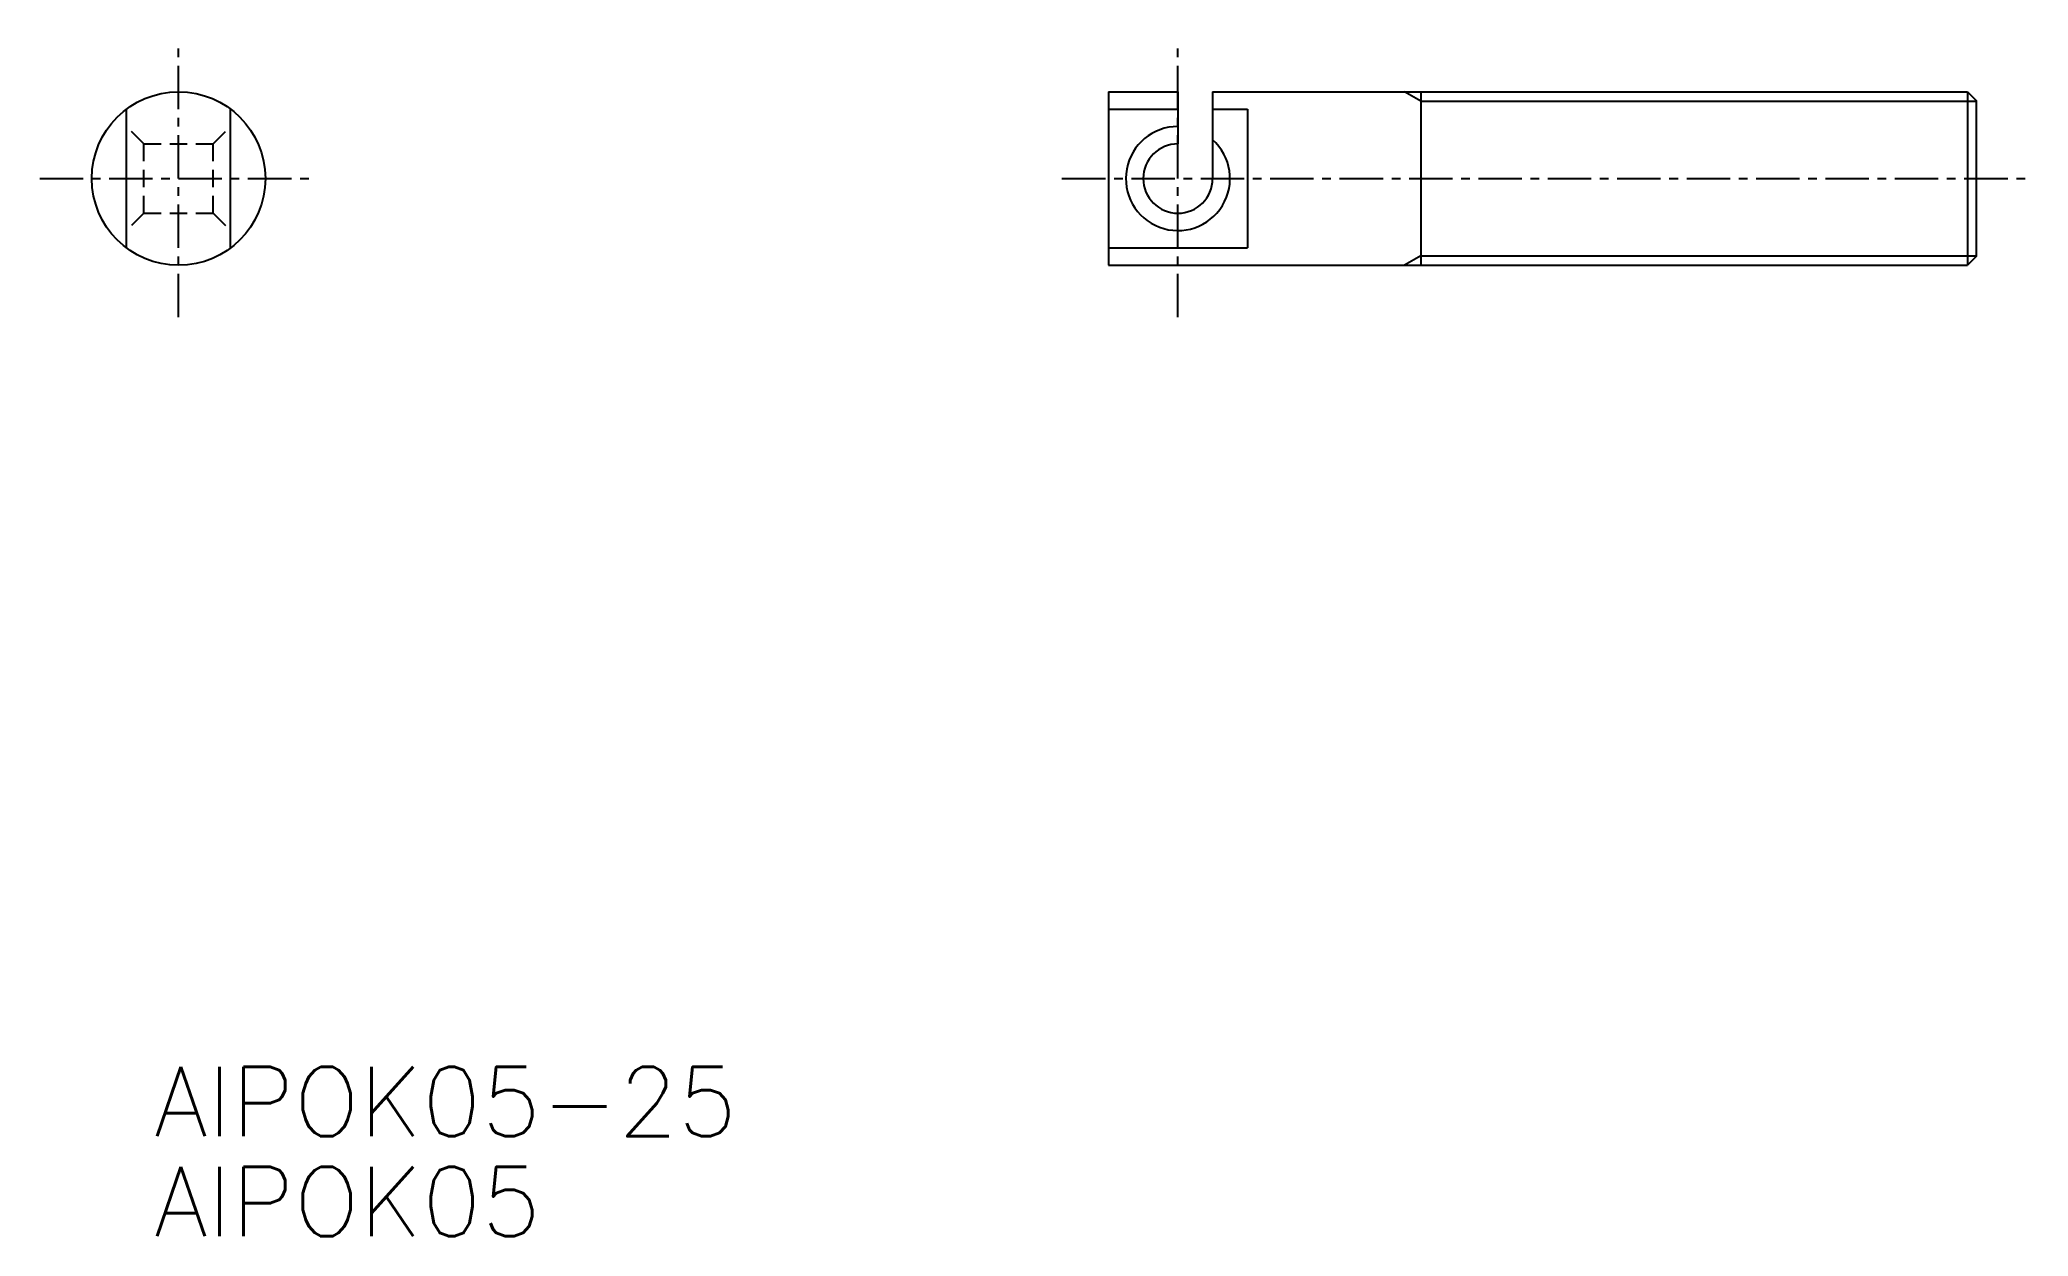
# Model space of a CAD drawing. Extents: x 36.2 to 93.5, y 183 to 217.5.
import ezdxf

# ---------------------------------------------------------------- set-up
doc = ezdxf.new("R2010")
doc.units = 0
doc.linetypes.add('CENTER', pattern=[2, 1.25, -0.25, 0.25, -0.25])
doc.linetypes.add('DASHED', pattern=[0.75, 0.5, -0.25])
doc.layers.get('0').update_dxf_attribs({"linetype": 'CONTINUOUS'})
doc.layers.add('CENTER', color=1, linetype='CENTER')
doc.styles.get("Standard").update_dxf_attribs({"font": 'txt.shx', "bigfont": 'extfont.shx'})

msp = doc.modelspace()

# ---------------------------------------------------------------- linework, layer by layer
at = {"color": 7, "linetype": 'CONTINUOUS'}
for p, q in [((38.727, 211.489), (38.727, 215.489)), ((41.727, 211.489), (41.727, 215.489)), ((67.023, 215.989), (67.023, 210.989)), ((67.023, 215.989), (69.023, 215.989)), ((67.023, 215.489), (69.023, 215.489)), ((69.023, 215.989), (69.023, 214.489)), ((70.023, 215.989), (91.773, 215.989)), ((70.023, 215.989), (70.023, 213.489)), ((70.023, 215.489), (71.023, 215.489)), ((71.023, 215.489), (71.023, 211.489)), ((76.023, 215.989), (76.023, 210.989)), ((91.773, 215.989), (91.773, 210.989)), ((91.773, 215.989), (92.023, 215.739)), ((92.023, 215.739), (92.023, 211.239)), ((67.023, 211.489), (71.023, 211.489)), ((67.023, 210.989), (91.773, 210.989)), ((92.023, 211.239), (91.773, 210.989))]:
    msp.add_line(p, q, dxfattribs=at)
at = {"color": 3, "linetype": 'CONTINUOUS'}
for p, q in [((76.023, 215.718), (75.554, 215.989)), ((76.023, 215.718), (92.023, 215.718)), ((76.023, 211.259), (75.554, 210.989)), ((76.023, 211.259), (92.023, 211.259))]:
    msp.add_line(p, q, dxfattribs=at)
for p, q in [((38.727, 211.615), (38.727, 215.362)), ((41.727, 211.615), (41.727, 215.362))]:
    msp.add_line(p, q)
at = {"color": 3, "linetype": 'DASHED'}
for p, q in [((39.227, 214.489), (38.727, 214.989)), ((41.227, 214.489), (41.727, 214.989)), ((39.227, 212.489), (39.227, 214.489)), ((39.227, 214.489), (41.227, 214.489)), ((41.227, 212.489), (41.227, 214.489)), ((39.227, 212.489), (38.727, 211.989)), ((39.227, 212.489), (41.227, 212.489)), ((41.227, 212.489), (41.727, 211.989))]:
    msp.add_line(p, q, dxfattribs=at)
at = {"color": 7, "linetype": 'CONTINUOUS'}
msp.add_circle((40.227, 213.489), 2.5, dxfattribs=at)
for radius, end in [(1.5, 48.18969), (1, 0)]:
    msp.add_arc((69.023, 213.489), radius, 90, end, dxfattribs=at)
at = {"layer": 'CENTER', "color": 1, "linetype": 'CENTER'}
for p, q in [((40.227, 209.489), (40.227, 217.489)), ((69.023, 209.489), (69.023, 217.489)), ((36.227, 213.489), (44.227, 213.489)), ((65.682, 213.489), (93.523, 213.489))]:
    msp.add_line(p, q, dxfattribs=at)

# ---------------------------------------------------------------- texts
for s, p in [('AIPOK05-25', (39.525, 185.884)), ('AIPOK05', (39.525, 183.003))]:
    msp.add_text(s, height=2).set_placement(p)

doc.saveas('drawing.dxf')
